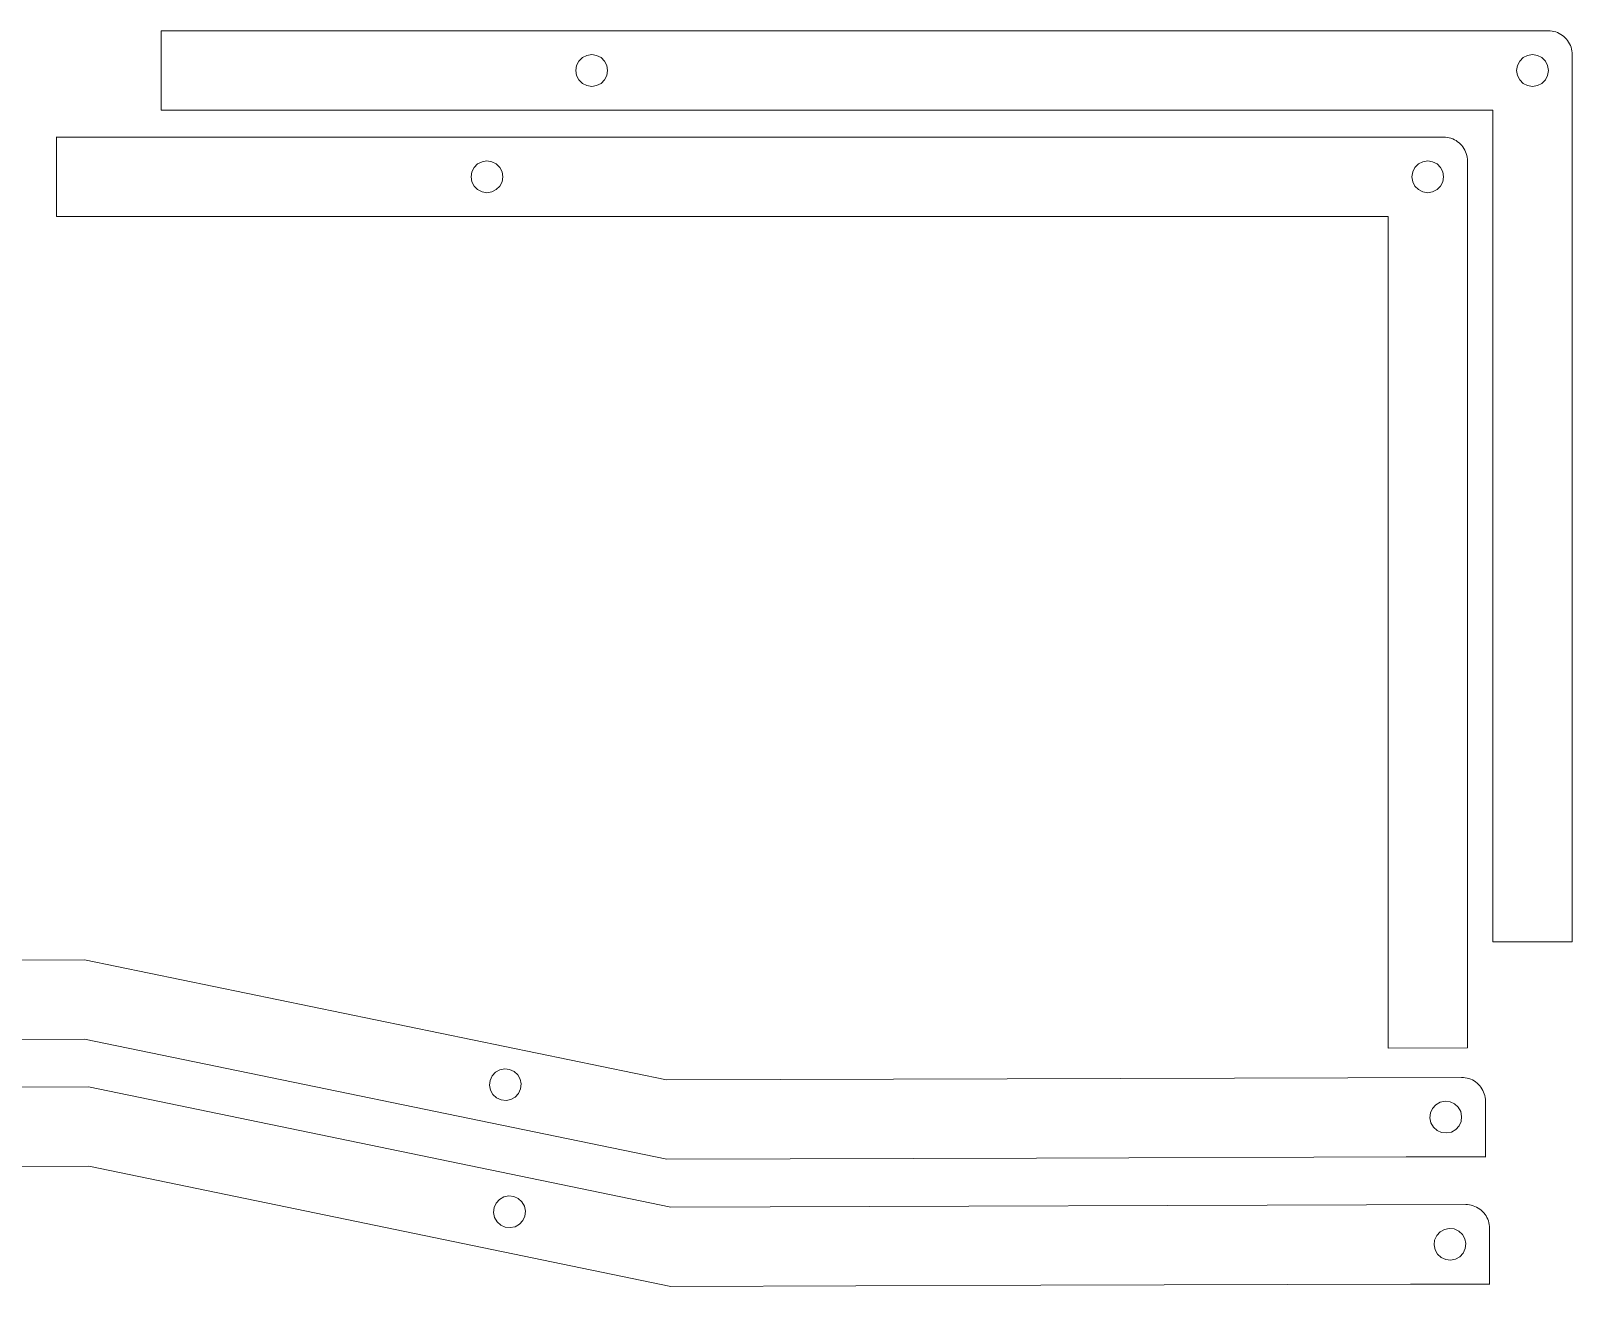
# Model space of a CAD drawing. Header units: centimetres. Extents: x -19.5 to 19.4, y -7.7 to 8.3.
# Drawn here: x -0.07 to 19.36, y -7.68 to 8.22 of the extents above; entities that cross this region are included whole.
import ezdxf

# ---------------------------------------------------------------- set-up
doc = ezdxf.new("R2010")
doc.units = ezdxf.units.CM
doc.header["$MEASUREMENT"] = 0
doc.layers.add('Layer 1', color=7, linetype='Continuous')

msp = doc.modelspace()

# ---------------------------------------------------------------- linework, layer by layer
at = {"layer": 'Layer 1', "color": 242, "lineweight": 9}
for points, knots in [([(1.57534, 8.21785), (1.57534, 8.21785), (19.06232, 8.2178), (19.06232, 8.2178), (19.06232, 8.2178), (19.08582, 8.2169), (19.08582, 8.2169), (19.08582, 8.2169), (19.10922, 8.2142), (19.10922, 8.2142), (19.10922, 8.2142), (19.13232, 8.2096), (19.13232, 8.2096), (19.13232, 8.2096), (19.15502, 8.2032), (19.15502, 8.2032), (19.15502, 8.2032), (19.17712, 8.195), (19.17712, 8.195), (19.17712, 8.195), (19.19852, 8.1852), (19.19852, 8.1852), (19.19852, 8.1852), (19.21902, 8.1736), (19.21902, 8.1736), (19.21902, 8.1736), (19.23862, 8.1606), (19.23862, 8.1606), (19.23862, 8.1606), (19.25712, 8.146), (19.25712, 8.146), (19.25712, 8.146), (19.27442, 8.13), (19.27442, 8.13), (19.27442, 8.13), (19.29042, 8.1127), (19.29042, 8.1127), (19.29042, 8.1127), (19.30502, 8.0942), (19.30502, 8.0942), (19.30502, 8.0942), (19.31812, 8.0746), (19.31812, 8.0746), (19.31812, 8.0746), (19.32962, 8.054), (19.32962, 8.054), (19.32962, 8.054), (19.33952, 8.0327), (19.33952, 8.0327), (19.33952, 8.0327), (19.34762, 8.0106), (19.34762, 8.0106), (19.34762, 8.0106), (19.35402, 7.9879), (19.35402, 7.9879), (19.35402, 7.9879), (19.35862, 7.9648), (19.35862, 7.9648), (19.35862, 7.9648), (19.36142, 7.9414), (19.36142, 7.9414), (19.36142, 7.9414), (19.36232, 7.9178), (19.36232, 7.9178), (19.36232, 7.9178), (19.36232, 2.33658), (19.36232, 2.33658), (19.36232, 2.33658), (19.36232, -3.26085), (19.36232, -3.26085)], [0, 0, 0, 0, 0.04347826, 0.04347826, 0.04347826, 0.08695652, 0.08695652, 0.08695652, 0.13043478, 0.13043478, 0.13043478, 0.17391304, 0.17391304, 0.17391304, 0.2173913, 0.2173913, 0.2173913, 0.26086957, 0.26086957, 0.26086957, 0.30434783, 0.30434783, 0.30434783, 0.34782609, 0.34782609, 0.34782609, 0.39130435, 0.39130435, 0.39130435, 0.43478261, 0.43478261, 0.43478261, 0.47826087, 0.47826087, 0.47826087, 0.52173913, 0.52173913, 0.52173913, 0.56521739, 0.56521739, 0.56521739, 0.60869565, 0.60869565, 0.60869565, 0.65217391, 0.65217391, 0.65217391, 0.69565217, 0.69565217, 0.69565217, 0.73913043, 0.73913043, 0.73913043, 0.7826087, 0.7826087, 0.7826087, 0.82608696, 0.82608696, 0.82608696, 0.86956522, 0.86956522, 0.86956522, 0.91304348, 0.91304348, 0.91304348, 0.95652174, 0.95652174, 0.95652174, 1, 1, 1, 1]), ([(18.36132, -3.26168), (18.36132, -3.26168), (18.36232, 7.2178), (18.36232, 7.2178), (18.36232, 7.2178), (1.57588, 7.2178), (1.57588, 7.2178)], [0, 0, 0, 0, 0.5, 0.5, 0.5, 1, 1, 1, 1]), ([(0.25501, 6.87825), (0.25501, 6.87825), (17.74199, 6.8782), (17.74199, 6.8782), (17.74199, 6.8782), (17.76549, 6.8773), (17.76549, 6.8773), (17.76549, 6.8773), (17.78889, 6.8746), (17.78889, 6.8746), (17.78889, 6.8746), (17.81199, 6.87), (17.81199, 6.87), (17.81199, 6.87), (17.83469, 6.8636), (17.83469, 6.8636), (17.83469, 6.8636), (17.85679, 6.8554), (17.85679, 6.8554), (17.85679, 6.8554), (17.87819, 6.8456), (17.87819, 6.8456), (17.87819, 6.8456), (17.89869, 6.834), (17.89869, 6.834), (17.89869, 6.834), (17.91829, 6.821), (17.91829, 6.821), (17.91829, 6.821), (17.93679, 6.8064), (17.93679, 6.8064), (17.93679, 6.8064), (17.95409, 6.7904), (17.95409, 6.7904), (17.95409, 6.7904), (17.97009, 6.7731), (17.97009, 6.7731), (17.97009, 6.7731), (17.98469, 6.7546), (17.98469, 6.7546), (17.98469, 6.7546), (17.99779, 6.735), (17.99779, 6.735), (17.99779, 6.735), (18.00929, 6.7144), (18.00929, 6.7144), (18.00929, 6.7144), (18.01919, 6.6931), (18.01919, 6.6931), (18.01919, 6.6931), (18.02729, 6.671), (18.02729, 6.671), (18.02729, 6.671), (18.03369, 6.6483), (18.03369, 6.6483), (18.03369, 6.6483), (18.03829, 6.6252), (18.03829, 6.6252), (18.03829, 6.6252), (18.04109, 6.6018), (18.04109, 6.6018), (18.04109, 6.6018), (18.04199, 6.5782), (18.04199, 6.5782), (18.04199, 6.5782), (18.04199, 0.99698), (18.04199, 0.99698), (18.04199, 0.99698), (18.04199, -4.60045), (18.04199, -4.60045)], [0, 0, 0, 0, 0.04347826, 0.04347826, 0.04347826, 0.08695652, 0.08695652, 0.08695652, 0.13043478, 0.13043478, 0.13043478, 0.17391304, 0.17391304, 0.17391304, 0.2173913, 0.2173913, 0.2173913, 0.26086957, 0.26086957, 0.26086957, 0.30434783, 0.30434783, 0.30434783, 0.34782609, 0.34782609, 0.34782609, 0.39130435, 0.39130435, 0.39130435, 0.43478261, 0.43478261, 0.43478261, 0.47826087, 0.47826087, 0.47826087, 0.52173913, 0.52173913, 0.52173913, 0.56521739, 0.56521739, 0.56521739, 0.60869565, 0.60869565, 0.60869565, 0.65217391, 0.65217391, 0.65217391, 0.69565217, 0.69565217, 0.69565217, 0.73913043, 0.73913043, 0.73913043, 0.7826087, 0.7826087, 0.7826087, 0.82608696, 0.82608696, 0.82608696, 0.86956522, 0.86956522, 0.86956522, 0.91304348, 0.91304348, 0.91304348, 0.95652174, 0.95652174, 0.95652174, 1, 1, 1, 1]), ([(17.04099, -4.60128), (17.04099, -4.60128), (17.04199, 5.8782), (17.04199, 5.8782), (17.04199, 5.8782), (0.25555, 5.8782), (0.25555, 5.8782)], [0, 0, 0, 0, 0.5, 0.5, 0.5, 1, 1, 1, 1]), ([(18.27004, -5.97254), (18.27004, -5.97254), (18.26934, -5.27067), (18.26934, -5.27067), (18.26934, -5.27067), (18.26838, -5.24718), (18.26838, -5.24718), (18.26838, -5.24718), (18.26551, -5.22378), (18.26551, -5.22378), (18.26551, -5.22378), (18.26085, -5.2007), (18.26085, -5.2007), (18.26085, -5.2007), (18.25438, -5.17801), (18.25438, -5.17801), (18.25438, -5.17801), (18.24621, -5.15593), (18.24621, -5.15593), (18.24621, -5.15593), (18.23626, -5.13457), (18.23626, -5.13457), (18.23626, -5.13457), (18.2247, -5.114), (18.2247, -5.114), (18.2247, -5.114), (18.21154, -5.09453), (18.21154, -5.09453), (18.21154, -5.09453), (18.19688, -5.07608), (18.19688, -5.07608), (18.19688, -5.07608), (18.18084, -5.05883), (18.18084, -5.05883), (18.18084, -5.05883), (18.16349, -5.04288), (18.16349, -5.04288), (18.16349, -5.04288), (18.14495, -5.02833), (18.14495, -5.02833), (18.14495, -5.02833), (18.12531, -5.01529), (18.12531, -5.01529), (18.12531, -5.01529), (18.10478, -5.00385), (18.10478, -5.00385), (18.10478, -5.00385), (18.08335, -4.99401), (18.08335, -4.99401), (18.08335, -4.99401), (18.06123, -4.98597), (18.06123, -4.98597), (18.06123, -4.98597), (18.03851, -4.97964), (18.03851, -4.97964), (18.03851, -4.97964), (18.0154, -4.9751), (18.0154, -4.9751), (18.0154, -4.9751), (17.99199, -4.97237), (17.99199, -4.97237), (17.99199, -4.97237), (17.96849, -4.97153), (17.96849, -4.97153), (17.96849, -4.97153), (7.94779, -5.00327), (7.94779, -5.00327), (7.94779, -5.00327), (0.60848, -3.48883), (0.60848, -3.48883), (0.60848, -3.48883), (-3.37618, -3.50028), (-3.37618, -3.50028), (-3.37618, -3.50028), (-10.80213, -5.05703), (-10.80213, -5.05703), (-10.80213, -5.05703), (-18.01671, -5.07766), (-18.01671, -5.07766), (-18.01671, -5.07766), (-18.0403, -5.07863), (-18.0403, -5.07863), (-18.0403, -5.07863), (-18.0637, -5.0815), (-18.0637, -5.0815), (-18.0637, -5.0815), (-18.08678, -5.08616), (-18.08678, -5.08616), (-18.08678, -5.08616), (-18.10946, -5.09263), (-18.10946, -5.09263), (-18.10946, -5.09263), (-18.13154, -5.10079), (-18.13154, -5.10079), (-18.13154, -5.10079), (-18.15282, -5.11075), (-18.15282, -5.11075), (-18.15282, -5.11075), (-18.17338, -5.12231), (-18.17338, -5.12231), (-18.17338, -5.12231), (-18.19294, -5.13547), (-18.19294, -5.13547), (-18.19294, -5.13547), (-18.2114, -5.15012), (-18.2114, -5.15012), (-18.2114, -5.15012), (-18.22865, -5.16617), (-18.22865, -5.16617), (-18.22865, -5.16617), (-18.2446, -5.18352), (-18.2446, -5.18352), (-18.2446, -5.18352), (-18.25915, -5.20206), (-18.25915, -5.20206), (-18.25915, -5.20206), (-18.27209, -5.22159), (-18.27209, -5.22159), (-18.27209, -5.22159), (-18.28364, -5.24223), (-18.28364, -5.24223), (-18.28364, -5.24223), (-18.29337, -5.26365), (-18.29337, -5.26365), (-18.29337, -5.26365), (-18.30151, -5.28577), (-18.30151, -5.28577), (-18.30151, -5.28577), (-18.30785, -5.3085), (-18.30785, -5.3085), (-18.30785, -5.3085), (-18.31238, -5.33161), (-18.31238, -5.33161), (-18.31238, -5.33161), (-18.31501, -5.35502), (-18.31501, -5.35502), (-18.31501, -5.35502), (-18.31595, -5.37852), (-18.31595, -5.37852), (-18.31595, -5.37852), (-18.31338, -6.07529), (-18.31338, -6.07529)], [0, 0, 0, 0, 0.0212766, 0.0212766, 0.0212766, 0.04255319, 0.04255319, 0.04255319, 0.06382979, 0.06382979, 0.06382979, 0.08510638, 0.08510638, 0.08510638, 0.10638298, 0.10638298, 0.10638298, 0.12765957, 0.12765957, 0.12765957, 0.14893617, 0.14893617, 0.14893617, 0.17021277, 0.17021277, 0.17021277, 0.19148936, 0.19148936, 0.19148936, 0.21276596, 0.21276596, 0.21276596, 0.23404255, 0.23404255, 0.23404255, 0.25531915, 0.25531915, 0.25531915, 0.27659574, 0.27659574, 0.27659574, 0.29787234, 0.29787234, 0.29787234, 0.31914894, 0.31914894, 0.31914894, 0.34042553, 0.34042553, 0.34042553, 0.36170213, 0.36170213, 0.36170213, 0.38297872, 0.38297872, 0.38297872, 0.40425532, 0.40425532, 0.40425532, 0.42553191, 0.42553191, 0.42553191, 0.44680851, 0.44680851, 0.44680851, 0.46808511, 0.46808511, 0.46808511, 0.4893617, 0.4893617, 0.4893617, 0.5106383, 0.5106383, 0.5106383, 0.53191489, 0.53191489, 0.53191489, 0.55319149, 0.55319149, 0.55319149, 0.57446809, 0.57446809, 0.57446809, 0.59574468, 0.59574468, 0.59574468, 0.61702128, 0.61702128, 0.61702128, 0.63829787, 0.63829787, 0.63829787, 0.65957447, 0.65957447, 0.65957447, 0.68085106, 0.68085106, 0.68085106, 0.70212766, 0.70212766, 0.70212766, 0.72340426, 0.72340426, 0.72340426, 0.74468085, 0.74468085, 0.74468085, 0.76595745, 0.76595745, 0.76595745, 0.78723404, 0.78723404, 0.78723404, 0.80851064, 0.80851064, 0.80851064, 0.82978723, 0.82978723, 0.82978723, 0.85106383, 0.85106383, 0.85106383, 0.87234043, 0.87234043, 0.87234043, 0.89361702, 0.89361702, 0.89361702, 0.91489362, 0.91489362, 0.91489362, 0.93617021, 0.93617021, 0.93617021, 0.95744681, 0.95744681, 0.95744681, 0.9787234, 0.9787234, 0.9787234, 1, 1, 1, 1]), ([(-17.30429, -6.07528), (-17.30429, -6.07528), (-10.7997, -6.05664), (-10.7997, -6.05664), (-10.7997, -6.05664), (-3.35711, -4.50034), (-3.35711, -4.50034), (-3.35711, -4.50034), (0.61137, -4.48896), (0.61137, -4.48896), (0.61137, -4.48896), (7.95068, -6.00273), (7.95068, -6.00273), (7.95068, -6.00273), (12.61102, -5.98813), (12.61102, -5.98813), (12.61102, -5.98813), (17.27135, -5.97353), (17.27135, -5.97353)], [0, 0, 0, 0, 0.16666667, 0.16666667, 0.16666667, 0.33333333, 0.33333333, 0.33333333, 0.5, 0.5, 0.5, 0.66666667, 0.66666667, 0.66666667, 0.83333333, 0.83333333, 0.83333333, 1, 1, 1, 1]), ([(18.32223, -7.575), (18.32223, -7.575), (18.32153, -6.87313), (18.32153, -6.87313), (18.32153, -6.87313), (18.32057, -6.84964), (18.32057, -6.84964), (18.32057, -6.84964), (18.3177, -6.82624), (18.3177, -6.82624), (18.3177, -6.82624), (18.31304, -6.80316), (18.31304, -6.80316), (18.31304, -6.80316), (18.30657, -6.78047), (18.30657, -6.78047), (18.30657, -6.78047), (18.2984, -6.75839), (18.2984, -6.75839), (18.2984, -6.75839), (18.28845, -6.73703), (18.28845, -6.73703), (18.28845, -6.73703), (18.27689, -6.71646), (18.27689, -6.71646), (18.27689, -6.71646), (18.26373, -6.69699), (18.26373, -6.69699), (18.26373, -6.69699), (18.24907, -6.67854), (18.24907, -6.67854), (18.24907, -6.67854), (18.23303, -6.66129), (18.23303, -6.66129), (18.23303, -6.66129), (18.21568, -6.64534), (18.21568, -6.64534), (18.21568, -6.64534), (18.19714, -6.63079), (18.19714, -6.63079), (18.19714, -6.63079), (18.1775, -6.61775), (18.1775, -6.61775), (18.1775, -6.61775), (18.15697, -6.60631), (18.15697, -6.60631), (18.15697, -6.60631), (18.13554, -6.59647), (18.13554, -6.59647), (18.13554, -6.59647), (18.11342, -6.58843), (18.11342, -6.58843), (18.11342, -6.58843), (18.0907, -6.5821), (18.0907, -6.5821), (18.0907, -6.5821), (18.06759, -6.57756), (18.06759, -6.57756), (18.06759, -6.57756), (18.04418, -6.57483), (18.04418, -6.57483), (18.04418, -6.57483), (18.02068, -6.57399), (18.02068, -6.57399), (18.02068, -6.57399), (7.99998, -6.60573), (7.99998, -6.60573), (7.99998, -6.60573), (0.66067, -5.09129), (0.66067, -5.09129), (0.66067, -5.09129), (-3.32399, -5.10274), (-3.32399, -5.10274), (-3.32399, -5.10274), (-10.74994, -6.65949), (-10.74994, -6.65949), (-10.74994, -6.65949), (-17.96452, -6.68012), (-17.96452, -6.68012), (-17.96452, -6.68012), (-17.98811, -6.68109), (-17.98811, -6.68109), (-17.98811, -6.68109), (-18.01151, -6.68396), (-18.01151, -6.68396), (-18.01151, -6.68396), (-18.03459, -6.68862), (-18.03459, -6.68862), (-18.03459, -6.68862), (-18.05727, -6.69509), (-18.05727, -6.69509), (-18.05727, -6.69509), (-18.07935, -6.70325), (-18.07935, -6.70325), (-18.07935, -6.70325), (-18.10063, -6.71321), (-18.10063, -6.71321), (-18.10063, -6.71321), (-18.12119, -6.72477), (-18.12119, -6.72477), (-18.12119, -6.72477), (-18.14075, -6.73793), (-18.14075, -6.73793), (-18.14075, -6.73793), (-18.15921, -6.75258), (-18.15921, -6.75258), (-18.15921, -6.75258), (-18.17646, -6.76863), (-18.17646, -6.76863), (-18.17646, -6.76863), (-18.19241, -6.78598), (-18.19241, -6.78598), (-18.19241, -6.78598), (-18.20696, -6.80452), (-18.20696, -6.80452), (-18.20696, -6.80452), (-18.2199, -6.82405), (-18.2199, -6.82405), (-18.2199, -6.82405), (-18.23145, -6.84469), (-18.23145, -6.84469), (-18.23145, -6.84469), (-18.24118, -6.86611), (-18.24118, -6.86611), (-18.24118, -6.86611), (-18.24932, -6.88823), (-18.24932, -6.88823), (-18.24932, -6.88823), (-18.25566, -6.91096), (-18.25566, -6.91096), (-18.25566, -6.91096), (-18.26019, -6.93407), (-18.26019, -6.93407), (-18.26019, -6.93407), (-18.26282, -6.95748), (-18.26282, -6.95748), (-18.26282, -6.95748), (-18.26376, -6.98098), (-18.26376, -6.98098), (-18.26376, -6.98098), (-18.26119, -7.67775), (-18.26119, -7.67775)], [0, 0, 0, 0, 0.0212766, 0.0212766, 0.0212766, 0.04255319, 0.04255319, 0.04255319, 0.06382979, 0.06382979, 0.06382979, 0.08510638, 0.08510638, 0.08510638, 0.10638298, 0.10638298, 0.10638298, 0.12765957, 0.12765957, 0.12765957, 0.14893617, 0.14893617, 0.14893617, 0.17021277, 0.17021277, 0.17021277, 0.19148936, 0.19148936, 0.19148936, 0.21276596, 0.21276596, 0.21276596, 0.23404255, 0.23404255, 0.23404255, 0.25531915, 0.25531915, 0.25531915, 0.27659574, 0.27659574, 0.27659574, 0.29787234, 0.29787234, 0.29787234, 0.31914894, 0.31914894, 0.31914894, 0.34042553, 0.34042553, 0.34042553, 0.36170213, 0.36170213, 0.36170213, 0.38297872, 0.38297872, 0.38297872, 0.40425532, 0.40425532, 0.40425532, 0.42553191, 0.42553191, 0.42553191, 0.44680851, 0.44680851, 0.44680851, 0.46808511, 0.46808511, 0.46808511, 0.4893617, 0.4893617, 0.4893617, 0.5106383, 0.5106383, 0.5106383, 0.53191489, 0.53191489, 0.53191489, 0.55319149, 0.55319149, 0.55319149, 0.57446809, 0.57446809, 0.57446809, 0.59574468, 0.59574468, 0.59574468, 0.61702128, 0.61702128, 0.61702128, 0.63829787, 0.63829787, 0.63829787, 0.65957447, 0.65957447, 0.65957447, 0.68085106, 0.68085106, 0.68085106, 0.70212766, 0.70212766, 0.70212766, 0.72340426, 0.72340426, 0.72340426, 0.74468085, 0.74468085, 0.74468085, 0.76595745, 0.76595745, 0.76595745, 0.78723404, 0.78723404, 0.78723404, 0.80851064, 0.80851064, 0.80851064, 0.82978723, 0.82978723, 0.82978723, 0.85106383, 0.85106383, 0.85106383, 0.87234043, 0.87234043, 0.87234043, 0.89361702, 0.89361702, 0.89361702, 0.91489362, 0.91489362, 0.91489362, 0.93617021, 0.93617021, 0.93617021, 0.95744681, 0.95744681, 0.95744681, 0.9787234, 0.9787234, 0.9787234, 1, 1, 1, 1]), ([(-17.2521, -7.67774), (-17.2521, -7.67774), (-10.74751, -7.6591), (-10.74751, -7.6591), (-10.74751, -7.6591), (-3.30492, -6.1028), (-3.30492, -6.1028), (-3.30492, -6.1028), (0.66356, -6.09142), (0.66356, -6.09142), (0.66356, -6.09142), (8.00287, -7.60519), (8.00287, -7.60519), (8.00287, -7.60519), (12.66321, -7.59059), (12.66321, -7.59059), (12.66321, -7.59059), (17.32354, -7.57599), (17.32354, -7.57599)], [0, 0, 0, 0, 0.16666667, 0.16666667, 0.16666667, 0.33333333, 0.33333333, 0.33333333, 0.5, 0.5, 0.5, 0.66666667, 0.66666667, 0.66666667, 0.83333333, 0.83333333, 0.83333333, 1, 1, 1, 1])]:
    msp.add_open_spline(points, degree=3, knots=knots, dxfattribs=at)
for points in [[(1.57588, 7.2178), (1.57588, 7.2178), (1.57588, 8.21784), (1.57588, 8.21784)], [(0.25555, 5.8782), (0.25555, 5.8782), (0.25555, 6.87824), (0.25555, 6.87824)], [(18.36132, -3.26168), (18.36132, -3.26168), (19.36232, -3.26085), (19.36232, -3.26085)], [(17.04099, -4.60128), (17.04099, -4.60128), (18.04199, -4.60045), (18.04199, -4.60045)], [(17.27135, -5.97353), (17.27135, -5.97353), (18.27388, -5.97253), (18.27388, -5.97253)], [(17.32354, -7.57599), (17.32354, -7.57599), (18.32607, -7.57499), (18.32607, -7.57499)]]:
    msp.add_open_spline(points, degree=3, dxfattribs=at)
at = {"layer": 'Layer 1', "lineweight": 0}
for points in [[(6.94192, 7.9082), (6.94192, 7.9082), (6.88612, 7.8797), (6.88612, 7.8797), (6.88612, 7.8797), (6.84192, 7.8354), (6.84192, 7.8354), (6.84192, 7.8354), (6.81352, 7.7797), (6.81352, 7.7797), (6.81352, 7.7797), (6.80372, 7.7178), (6.80372, 7.7178), (6.80372, 7.7178), (6.81352, 7.656), (6.81352, 7.656), (6.81352, 7.656), (6.84192, 7.6003), (6.84192, 7.6003), (6.84192, 7.6003), (6.88612, 7.556), (6.88612, 7.556), (6.88612, 7.556), (6.94192, 7.5276), (6.94192, 7.5276), (6.94192, 7.5276), (7.00372, 7.5178), (7.00372, 7.5178), (7.00372, 7.5178), (7.06552, 7.5276), (7.06552, 7.5276), (7.06552, 7.5276), (7.12122, 7.556), (7.12122, 7.556), (7.12122, 7.556), (7.16552, 7.6003), (7.16552, 7.6003), (7.16552, 7.6003), (7.19392, 7.656), (7.19392, 7.656), (7.19392, 7.656), (7.20372, 7.7178), (7.20372, 7.7178), (7.20372, 7.7178), (7.19392, 7.7797), (7.19392, 7.7797), (7.19392, 7.7797), (7.16552, 7.8354), (7.16552, 7.8354), (7.16552, 7.8354), (7.12122, 7.8797), (7.12122, 7.8797), (7.12122, 7.8797), (7.06552, 7.9082), (7.06552, 7.9082), (7.06552, 7.9082), (7.00372, 7.9178), (7.00372, 7.9178), (7.00372, 7.9178), (6.94192, 7.9082), (6.94192, 7.9082)], [(18.80052, 7.9082), (18.80052, 7.9082), (18.74472, 7.8797), (18.74472, 7.8797), (18.74472, 7.8797), (18.70052, 7.8354), (18.70052, 7.8354), (18.70052, 7.8354), (18.67212, 7.7797), (18.67212, 7.7797), (18.67212, 7.7797), (18.66232, 7.7178), (18.66232, 7.7178), (18.66232, 7.7178), (18.67212, 7.656), (18.67212, 7.656), (18.67212, 7.656), (18.70052, 7.6003), (18.70052, 7.6003), (18.70052, 7.6003), (18.74472, 7.556), (18.74472, 7.556), (18.74472, 7.556), (18.80052, 7.5276), (18.80052, 7.5276), (18.80052, 7.5276), (18.86232, 7.5178), (18.86232, 7.5178), (18.86232, 7.5178), (18.92412, 7.5276), (18.92412, 7.5276), (18.92412, 7.5276), (18.97982, 7.556), (18.97982, 7.556), (18.97982, 7.556), (19.02412, 7.6003), (19.02412, 7.6003), (19.02412, 7.6003), (19.05252, 7.656), (19.05252, 7.656), (19.05252, 7.656), (19.06232, 7.7178), (19.06232, 7.7178), (19.06232, 7.7178), (19.05252, 7.7797), (19.05252, 7.7797), (19.05252, 7.7797), (19.02412, 7.8354), (19.02412, 7.8354), (19.02412, 7.8354), (18.97982, 7.8797), (18.97982, 7.8797), (18.97982, 7.8797), (18.92412, 7.9082), (18.92412, 7.9082), (18.92412, 7.9082), (18.86232, 7.9178), (18.86232, 7.9178), (18.86232, 7.9178), (18.80052, 7.9082), (18.80052, 7.9082)], [(5.62159, 6.5686), (5.62159, 6.5686), (5.56579, 6.5401), (5.56579, 6.5401), (5.56579, 6.5401), (5.52159, 6.4958), (5.52159, 6.4958), (5.52159, 6.4958), (5.49319, 6.4401), (5.49319, 6.4401), (5.49319, 6.4401), (5.48339, 6.3782), (5.48339, 6.3782), (5.48339, 6.3782), (5.49319, 6.3164), (5.49319, 6.3164), (5.49319, 6.3164), (5.52159, 6.2607), (5.52159, 6.2607), (5.52159, 6.2607), (5.56579, 6.2164), (5.56579, 6.2164), (5.56579, 6.2164), (5.62159, 6.188), (5.62159, 6.188), (5.62159, 6.188), (5.68339, 6.1782), (5.68339, 6.1782), (5.68339, 6.1782), (5.74519, 6.188), (5.74519, 6.188), (5.74519, 6.188), (5.80089, 6.2164), (5.80089, 6.2164), (5.80089, 6.2164), (5.84519, 6.2607), (5.84519, 6.2607), (5.84519, 6.2607), (5.87359, 6.3164), (5.87359, 6.3164), (5.87359, 6.3164), (5.88339, 6.3782), (5.88339, 6.3782), (5.88339, 6.3782), (5.87359, 6.4401), (5.87359, 6.4401), (5.87359, 6.4401), (5.84519, 6.4958), (5.84519, 6.4958), (5.84519, 6.4958), (5.80089, 6.5401), (5.80089, 6.5401), (5.80089, 6.5401), (5.74519, 6.5686), (5.74519, 6.5686), (5.74519, 6.5686), (5.68339, 6.5782), (5.68339, 6.5782), (5.68339, 6.5782), (5.62159, 6.5686), (5.62159, 6.5686)], [(17.48019, 6.5686), (17.48019, 6.5686), (17.42439, 6.5401), (17.42439, 6.5401), (17.42439, 6.5401), (17.38019, 6.4958), (17.38019, 6.4958), (17.38019, 6.4958), (17.35179, 6.4401), (17.35179, 6.4401), (17.35179, 6.4401), (17.34199, 6.3782), (17.34199, 6.3782), (17.34199, 6.3782), (17.35179, 6.3164), (17.35179, 6.3164), (17.35179, 6.3164), (17.38019, 6.2607), (17.38019, 6.2607), (17.38019, 6.2607), (17.42439, 6.2164), (17.42439, 6.2164), (17.42439, 6.2164), (17.48019, 6.188), (17.48019, 6.188), (17.48019, 6.188), (17.54199, 6.1782), (17.54199, 6.1782), (17.54199, 6.1782), (17.60379, 6.188), (17.60379, 6.188), (17.60379, 6.188), (17.65949, 6.2164), (17.65949, 6.2164), (17.65949, 6.2164), (17.70379, 6.2607), (17.70379, 6.2607), (17.70379, 6.2607), (17.73219, 6.3164), (17.73219, 6.3164), (17.73219, 6.3164), (17.74199, 6.3782), (17.74199, 6.3782), (17.74199, 6.3782), (17.73219, 6.4401), (17.73219, 6.4401), (17.73219, 6.4401), (17.70379, 6.4958), (17.70379, 6.4958), (17.70379, 6.4958), (17.65949, 6.5401), (17.65949, 6.5401), (17.65949, 6.5401), (17.60379, 6.5686), (17.60379, 6.5686), (17.60379, 6.5686), (17.54199, 6.5782), (17.54199, 6.5782), (17.54199, 6.5782), (17.48019, 6.5686), (17.48019, 6.5686)]]:
    msp.add_open_spline(points, degree=3, knots=[0, 0, 0, 0, 0.05, 0.05, 0.05, 0.1, 0.1, 0.1, 0.15, 0.15, 0.15, 0.2, 0.2, 0.2, 0.25, 0.25, 0.25, 0.3, 0.3, 0.3, 0.35, 0.35, 0.35, 0.4, 0.4, 0.4, 0.45, 0.45, 0.45, 0.5, 0.5, 0.5, 0.55, 0.55, 0.55, 0.6, 0.6, 0.6, 0.65, 0.65, 0.65, 0.7, 0.7, 0.7, 0.75, 0.75, 0.75, 0.8, 0.8, 0.8, 0.85, 0.85, 0.85, 0.9, 0.9, 0.9, 0.95, 0.95, 0.95, 1, 1, 1, 1], dxfattribs=at)
at = {"layer": 'Layer 1', "lineweight": 9}
for points in [[(5.8454, -4.87497), (5.8454, -4.87497), (5.79088, -4.90584), (5.79088, -4.90584), (5.79088, -4.90584), (5.74862, -4.95199), (5.74862, -4.95199), (5.74862, -4.95199), (5.72263, -5.00886), (5.72263, -5.00886), (5.72263, -5.00886), (5.71549, -5.07112), (5.71549, -5.07112), (5.71549, -5.07112), (5.72793, -5.13245), (5.72793, -5.13245), (5.72793, -5.13245), (5.7587, -5.18688), (5.7587, -5.18688), (5.7587, -5.18688), (5.80476, -5.22924), (5.80476, -5.22924), (5.80476, -5.22924), (5.86172, -5.25522), (5.86172, -5.25522), (5.86172, -5.25522), (5.92388, -5.26236), (5.92388, -5.26236), (5.92388, -5.26236), (5.98521, -5.24992), (5.98521, -5.24992), (5.98521, -5.24992), (6.03964, -5.21916), (6.03964, -5.21916), (6.03964, -5.21916), (6.082, -5.173), (6.082, -5.173), (6.082, -5.173), (6.10798, -5.11614), (6.10798, -5.11614), (6.10798, -5.11614), (6.11513, -5.05397), (6.11513, -5.05397), (6.11513, -5.05397), (6.10268, -4.99255), (6.10268, -4.99255), (6.10268, -4.99255), (6.07192, -4.93812), (6.07192, -4.93812), (6.07192, -4.93812), (6.02576, -4.89576), (6.02576, -4.89576), (6.02576, -4.89576), (5.96889, -4.86967), (5.96889, -4.86967), (5.96889, -4.86967), (5.90673, -4.86273), (5.90673, -4.86273), (5.90673, -4.86273), (5.8454, -4.87497), (5.8454, -4.87497)], [(17.69962, -5.28448), (17.69962, -5.28448), (17.6451, -5.31534), (17.6451, -5.31534), (17.6451, -5.31534), (17.60284, -5.3615), (17.60284, -5.3615), (17.60284, -5.3615), (17.57685, -5.41837), (17.57685, -5.41837), (17.57685, -5.41837), (17.56971, -5.48063), (17.56971, -5.48063), (17.56971, -5.48063), (17.58215, -5.54195), (17.58215, -5.54195), (17.58215, -5.54195), (17.61292, -5.59638), (17.61292, -5.59638), (17.61292, -5.59638), (17.65897, -5.63875), (17.65897, -5.63875), (17.65897, -5.63875), (17.71594, -5.66473), (17.71594, -5.66473), (17.71594, -5.66473), (17.7781, -5.67187), (17.7781, -5.67187), (17.7781, -5.67187), (17.83943, -5.65943), (17.83943, -5.65943), (17.83943, -5.65943), (17.89386, -5.62867), (17.89386, -5.62867), (17.89386, -5.62867), (17.93622, -5.58251), (17.93622, -5.58251), (17.93622, -5.58251), (17.9622, -5.52564), (17.9622, -5.52564), (17.9622, -5.52564), (17.96934, -5.46348), (17.96934, -5.46348), (17.96934, -5.46348), (17.9569, -5.40206), (17.9569, -5.40206), (17.9569, -5.40206), (17.92614, -5.34762), (17.92614, -5.34762), (17.92614, -5.34762), (17.87998, -5.30526), (17.87998, -5.30526), (17.87998, -5.30526), (17.82311, -5.27918), (17.82311, -5.27918), (17.82311, -5.27918), (17.76095, -5.27224), (17.76095, -5.27224), (17.76095, -5.27224), (17.69962, -5.28448), (17.69962, -5.28448)], [(5.89759, -6.47743), (5.89759, -6.47743), (5.84307, -6.5083), (5.84307, -6.5083), (5.84307, -6.5083), (5.80081, -6.55445), (5.80081, -6.55445), (5.80081, -6.55445), (5.77482, -6.61132), (5.77482, -6.61132), (5.77482, -6.61132), (5.76768, -6.67358), (5.76768, -6.67358), (5.76768, -6.67358), (5.78012, -6.73491), (5.78012, -6.73491), (5.78012, -6.73491), (5.81089, -6.78934), (5.81089, -6.78934), (5.81089, -6.78934), (5.85695, -6.8317), (5.85695, -6.8317), (5.85695, -6.8317), (5.91391, -6.85768), (5.91391, -6.85768), (5.91391, -6.85768), (5.97607, -6.86482), (5.97607, -6.86482), (5.97607, -6.86482), (6.0374, -6.85238), (6.0374, -6.85238), (6.0374, -6.85238), (6.09183, -6.82162), (6.09183, -6.82162), (6.09183, -6.82162), (6.13419, -6.77546), (6.13419, -6.77546), (6.13419, -6.77546), (6.16017, -6.7186), (6.16017, -6.7186), (6.16017, -6.7186), (6.16732, -6.65643), (6.16732, -6.65643), (6.16732, -6.65643), (6.15487, -6.59501), (6.15487, -6.59501), (6.15487, -6.59501), (6.12411, -6.54058), (6.12411, -6.54058), (6.12411, -6.54058), (6.07795, -6.49822), (6.07795, -6.49822), (6.07795, -6.49822), (6.02108, -6.47213), (6.02108, -6.47213), (6.02108, -6.47213), (5.95892, -6.46519), (5.95892, -6.46519), (5.95892, -6.46519), (5.89759, -6.47743), (5.89759, -6.47743)], [(17.75181, -6.88694), (17.75181, -6.88694), (17.69729, -6.9178), (17.69729, -6.9178), (17.69729, -6.9178), (17.65503, -6.96396), (17.65503, -6.96396), (17.65503, -6.96396), (17.62904, -7.02083), (17.62904, -7.02083), (17.62904, -7.02083), (17.6219, -7.08309), (17.6219, -7.08309), (17.6219, -7.08309), (17.63434, -7.14441), (17.63434, -7.14441), (17.63434, -7.14441), (17.66511, -7.19884), (17.66511, -7.19884), (17.66511, -7.19884), (17.71116, -7.24121), (17.71116, -7.24121), (17.71116, -7.24121), (17.76813, -7.26719), (17.76813, -7.26719), (17.76813, -7.26719), (17.83029, -7.27433), (17.83029, -7.27433), (17.83029, -7.27433), (17.89162, -7.26189), (17.89162, -7.26189), (17.89162, -7.26189), (17.94605, -7.23113), (17.94605, -7.23113), (17.94605, -7.23113), (17.98841, -7.18497), (17.98841, -7.18497), (17.98841, -7.18497), (18.01439, -7.1281), (18.01439, -7.1281), (18.01439, -7.1281), (18.02153, -7.06594), (18.02153, -7.06594), (18.02153, -7.06594), (18.00909, -7.00452), (18.00909, -7.00452), (18.00909, -7.00452), (17.97833, -6.95008), (17.97833, -6.95008), (17.97833, -6.95008), (17.93217, -6.90772), (17.93217, -6.90772), (17.93217, -6.90772), (17.8753, -6.88164), (17.8753, -6.88164), (17.8753, -6.88164), (17.81314, -6.8747), (17.81314, -6.8747), (17.81314, -6.8747), (17.75181, -6.88694), (17.75181, -6.88694)]]:
    msp.add_open_spline(points, degree=3, knots=[0, 0, 0, 0, 0.05, 0.05, 0.05, 0.1, 0.1, 0.1, 0.15, 0.15, 0.15, 0.2, 0.2, 0.2, 0.25, 0.25, 0.25, 0.3, 0.3, 0.3, 0.35, 0.35, 0.35, 0.4, 0.4, 0.4, 0.45, 0.45, 0.45, 0.5, 0.5, 0.5, 0.55, 0.55, 0.55, 0.6, 0.6, 0.6, 0.65, 0.65, 0.65, 0.7, 0.7, 0.7, 0.75, 0.75, 0.75, 0.8, 0.8, 0.8, 0.85, 0.85, 0.85, 0.9, 0.9, 0.9, 0.95, 0.95, 0.95, 1, 1, 1, 1], dxfattribs=at)

doc.saveas('drawing.dxf')
